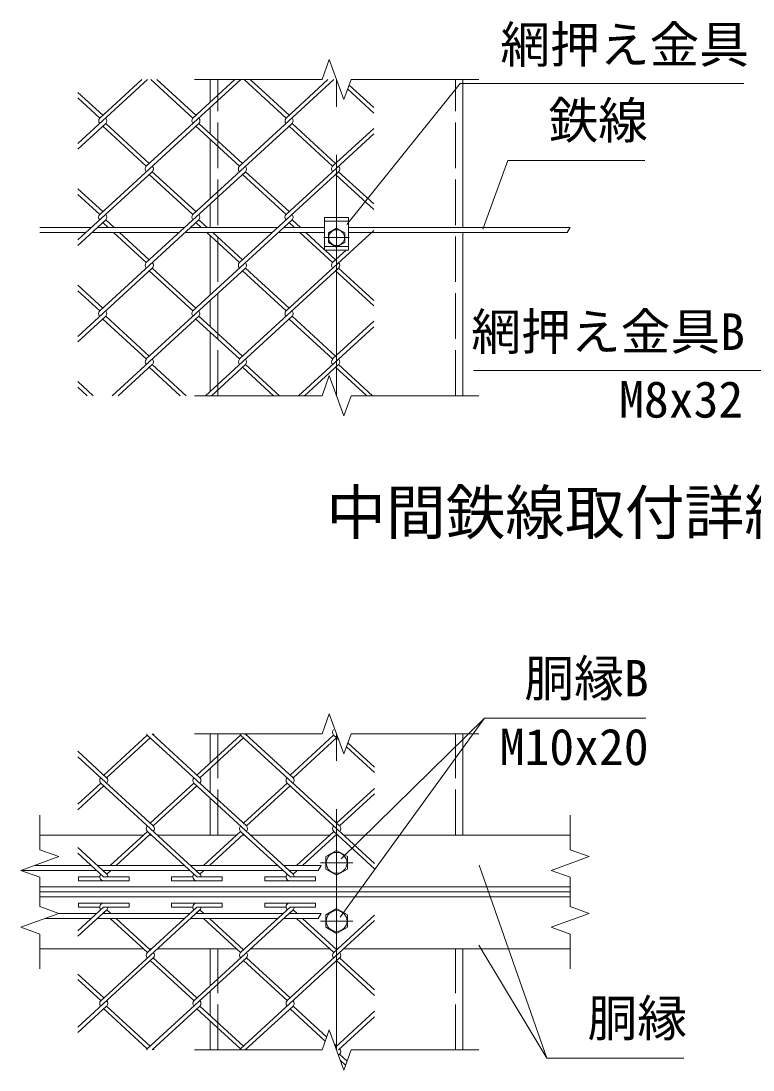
# Model space of a CAD drawing. Units: millimetres at full size; details may follow other scales. Extents: x -12600 to 12600, y -8910 to 8910.
# Drawn here: x 6907 to 9803, y 705 to 4854 of the extents above; entities that cross this region are included whole.
import ezdxf
from ezdxf.enums import TextEntityAlignment as Align

# ---------------------------------------------------------------- set-up
doc = ezdxf.new("R2010")
doc.units = ezdxf.units.MM
doc.header["$LTSCALE"] = 30
doc.linetypes.add('DASHED', pattern=[7.5, 6, -1.5])
doc.linetypes.add('USER1', pattern=[50.8, 31.75, -6.35, 6.35, -6.35])
for name, color, linetype, lineweight in [('0-0_D-STR-TXT', 7, 'Continuous', 13), ('0-1_D-STR-DIM', 7, 'Continuous', 13), ('0-2_D-BMK', 2, 'USER1', 13), ('0-3_D-STR3', 3, 'Continuous', 13), ('0-4_D-STR1', 1, 'Continuous', 18), ('0-A_D-STR2', 7, 'Continuous', 13), ('0-B_D-TTL-TXT', 7, 'Continuous', 13)]:
    doc.layers.add(name, color=color, linetype=linetype, lineweight=lineweight)
doc.styles.add('ＭＳ ゴシック', font='')
doc.styles.get('ＭＳ ゴシック').set_extended_font_data('MS Gothic')

msp = doc.modelspace()

# ---------------------------------------------------------------- linework, layer by layer
at = {"layer": '0-0_D-STR-TXT'}
for p, q in [((8741.19, 2096.89), (8169.94, 1308.73)), ((8987.24, 751.49), (8719, 1199.3))]:
    msp.add_line(p, q, dxfattribs=at)
for points in [[(9766.49, 4606.2), (8644.43, 4606.2), (8196.41, 4048.45)], [(9375.32, 4302.05), (8832.71, 4302.05), (8733.77, 4030.03)], [(8697.84, 3470.87), (9921.93, 3470.87), (10007.06, 3966.18)], [(9378.99, 2096.89), (8741.19, 2096.89), (8173.54, 1539.51)], [(9529.86, 751.49), (8987.24, 751.49), (8719.92, 1515.24)]]:
    msp.add_lwpolyline(points, dxfattribs=at)
at = {"layer": '0-1_D-STR-DIM'}
for p, q in [((8126.8, 4700.96), (8097.94, 4621.67)), ((8184.52, 4542.39), (8126.8, 4700.96)), ((7593.16, 4621.67), (8097.94, 4621.67)), ((8213.38, 4621.67), (8184.52, 4542.39)), ((8213.38, 4621.67), (8718.16, 4621.67)), ((9079.57, 4036.67), (9068.02, 4016.67)), ((8126.8, 3450.96), (8097.94, 3371.67)), ((8184.52, 3292.39), (8126.8, 3450.96)), ((7593.16, 3371.67), (8097.94, 3371.67)), ((8213.38, 3371.67), (8184.52, 3292.39)), ((8213.38, 3371.67), (8718.16, 3371.67)), ((8126.8, 2113.46), (8097.94, 2034.17)), ((8184.52, 1954.89), (8126.8, 2113.46)), ((7593.16, 2034.17), (8097.94, 2034.17)), ((8213.38, 2034.17), (8184.52, 1954.89)), ((8213.38, 2034.17), (8718.16, 2034.17)), ((6981.75, 1712.92), (6981.75, 1576.18)), ((9079.57, 1712.92), (9079.57, 1576.18)), ((7056.63, 1548.93), (6906.87, 1494.42)), ((6981.75, 1576.18), (7056.63, 1548.93)), ((9154.45, 1548.93), (9004.69, 1494.42)), ((9079.57, 1576.18), (9154.45, 1548.93)), ((6906.87, 1494.42), (6981.75, 1467.16)), ((8094.76, 1514.17), (8083.22, 1494.17)), ((9004.69, 1494.42), (9079.57, 1467.16)), ((6981.75, 1467.16), (6981.75, 1351.18)), ((9079.57, 1467.16), (9079.57, 1351.18)), ((6981.75, 1351.18), (7056.63, 1323.93)), ((9079.57, 1351.18), (9154.45, 1323.93)), ((7056.63, 1323.93), (6906.87, 1269.42)), ((8094.76, 1324.17), (8083.22, 1304.17)), ((9154.45, 1323.93), (9004.69, 1269.42)), ((6906.87, 1269.42), (6981.75, 1242.16)), ((9004.69, 1269.42), (9079.57, 1242.16)), ((6981.75, 1242.16), (6981.75, 1105.42)), ((9079.57, 1242.16), (9079.57, 1105.42)), ((8126.8, 863.46), (8097.94, 784.17)), ((8184.52, 704.89), (8126.8, 863.46)), ((7593.16, 784.17), (8097.94, 784.17)), ((8213.38, 784.17), (8184.52, 704.89)), ((8213.38, 784.17), (8718.16, 784.17))]:
    msp.add_line(p, q, dxfattribs=at)
at = {"layer": '0-2_D-BMK'}
for p, q in [((8155.66, 3371.67), (8155.66, 4621.67)), ((8105.66, 3996.67), (8205.66, 3996.67)), ((8155.66, 784.17), (8155.66, 2034.17)), ((8219.41, 1524.17), (8091.91, 1524.17)), ((8219.41, 1294.17), (8091.91, 1294.17))]:
    msp.add_line(p, q, dxfattribs=at)
at = {"layer": '0-3_D-STR3'}
for p, q in [((8203.16, 4076.67), (8108.16, 4076.67)), ((8108.16, 4076.67), (8108.16, 3946.67)), ((8203.16, 4076.67), (8203.16, 3946.67)), ((6981.75, 4036.67), (7185.35, 4036.67)), ((7209.03, 4036.67), (7553.99, 4036.67)), ((7577.67, 4036.67), (7922.63, 4036.67)), ((7946.31, 4036.67), (8108.16, 4036.67)), ((8123.16, 4015.44), (8155.66, 4034.2)), ((8155.66, 4034.2), (8188.16, 4015.44)), ((9079.57, 4036.67), (8203.16, 4036.67)), ((6981.75, 4016.67), (7163.52, 4016.67)), ((7187.21, 4016.67), (7532.16, 4016.67)), ((7555.84, 4016.67), (7900.8, 4016.67)), ((7924.48, 4016.67), (8108.16, 4016.67)), ((8123.16, 3977.91), (8123.16, 4015.44)), ((8188.16, 4015.44), (8188.16, 3977.91)), ((9068.02, 4016.67), (8203.16, 4016.67)), ((8203.16, 3946.67), (8108.16, 3946.67)), ((8155.66, 3959.15), (8123.16, 3977.91)), ((8188.16, 3977.91), (8155.66, 3959.15)), ((7206.85, 1494.17), (6907.54, 1494.17)), ((7185.02, 1514.17), (6961.14, 1514.17)), ((7553.66, 1514.17), (7208.7, 1514.17)), ((7575.49, 1494.17), (7230.53, 1494.17)), ((7922.3, 1514.17), (7577.34, 1514.17)), ((7944.12, 1494.17), (7599.17, 1494.17)), ((8094.76, 1514.17), (7945.98, 1514.17)), ((8083.22, 1494.17), (7967.81, 1494.17)), ((8155.66, 1475.1), (8113.16, 1499.64)), ((8198.16, 1499.64), (8155.66, 1475.1)), ((7185.02, 1304.17), (7002.36, 1304.17)), ((7206.85, 1324.17), (7055.96, 1324.17)), ((7553.66, 1304.17), (7208.7, 1304.17)), ((7575.49, 1324.17), (7230.53, 1324.17)), ((7922.3, 1304.17), (7577.34, 1304.17)), ((7944.12, 1324.17), (7599.17, 1324.17)), ((8083.22, 1304.17), (7945.98, 1304.17)), ((8094.76, 1324.17), (7967.81, 1324.17)), ((8155.66, 1245.1), (8113.16, 1269.64)), ((8198.16, 1269.64), (8155.66, 1245.1))]:
    msp.add_line(p, q, dxfattribs=at)
at = {"layer": '0-3_D-STR3', "linetype": 'DASHED'}
for p, q in [((8203.16, 4061.67), (8108.16, 4061.67)), ((8203.16, 3961.67), (8108.16, 3961.67))]:
    msp.add_line(p, q, dxfattribs=at)
at = {"layer": '0-3_D-STR3'}
for points in [[(8113.16, 1499.64), (8113.16, 1548.71), (8155.66, 1573.25)], [(8155.66, 1573.25), (8198.16, 1548.71), (8198.16, 1499.64)], [(8113.16, 1269.64), (8113.16, 1318.71), (8155.66, 1343.25)], [(8155.66, 1343.25), (8198.16, 1318.71), (8198.16, 1269.64)]]:
    msp.add_lwpolyline(points, dxfattribs=at)
for centre, radius in [((8155.66, 3996.67), 31.25), ((8155.66, 1524.17), 41.25), ((8155.66, 1294.17), 41.25)]:
    msp.add_circle(centre, radius, dxfattribs=at)
at = {"layer": '0-4_D-STR1'}
for p, q in [((7655.66, 4532.2), (7655.66, 4621.67)), ((8655.66, 4036.67), (8655.66, 4621.67)), ((7655.66, 4406.86), (7655.66, 4511.04)), ((7655.66, 4151.54), (7655.66, 4385.16)), ((7655.66, 4036.67), (7655.66, 4129.84)), ((7655.66, 3770.34), (7655.66, 4003.96)), ((8655.66, 3371.67), (8655.66, 4016.67)), ((7655.66, 3644.46), (7655.66, 3748.64)), ((7655.66, 3389.14), (7655.66, 3622.76)), ((7655.66, 1920.12), (7655.66, 2034.17)), ((8655.66, 1634.17), (8655.66, 2034.17)), ((7655.66, 1801.36), (7655.66, 1898.42)), ((7655.66, 1634.17), (7655.66, 1780.21)), ((6981.75, 1634.17), (7390.91, 1634.17)), ((7414.6, 1634.17), (7422.7, 1634.17)), ((7446.39, 1634.17), (7759.55, 1634.17)), ((7783.23, 1634.17), (7791.34, 1634.17)), ((7815.02, 1634.17), (8128.19, 1634.17)), ((8151.87, 1634.17), (8159.98, 1634.17)), ((8183.07, 1634.17), (9079.57, 1634.17)), ((6981.75, 1429.17), (9079.57, 1429.17)), ((6981.75, 1409.17), (9079.57, 1409.17)), ((6981.75, 1389.17), (9079.57, 1389.17)), ((6981.75, 1184.17), (7390.91, 1184.17)), ((7414.6, 1184.17), (7422.7, 1184.17)), ((7446.39, 1184.17), (7759.55, 1184.17)), ((7655.66, 1038.14), (7655.66, 1184.17)), ((7815.02, 1184.17), (8128.19, 1184.17)), ((8151.87, 1184.17), (8159.98, 1184.17)), ((8183.07, 1184.17), (9079.57, 1184.17)), ((8655.66, 784.17), (8655.66, 1184.17)), ((7655.66, 919.93), (7655.66, 1016.98)), ((7655.66, 784.17), (7655.66, 898.23))]:
    msp.add_line(p, q, dxfattribs=at)
at = {"layer": '0-4_D-STR1', "linetype": 'DASHED'}
for p, q in [((7685.66, 3371.67), (7685.66, 4621.67)), ((8625.66, 3371.67), (8625.66, 4621.67)), ((7685.66, 1634.17), (7685.66, 2034.17)), ((8625.66, 1634.17), (8625.66, 2034.17)), ((7685.66, 784.17), (7685.66, 1184.17)), ((8625.66, 784.17), (8625.66, 1184.17))]:
    msp.add_line(p, q, dxfattribs=at)
at = {"layer": '0-A_D-STR2'}
for p, q in [((7407.76, 4621.67), (7131.75, 4368.76)), ((7384.67, 4621.67), (7218.63, 4469.53)), ((7776.4, 4621.67), (7402.65, 4279.2)), ((7586.97, 4469.8), (7421.23, 4621.67)), ((7598.81, 4480.65), (7444.91, 4621.67)), ((7753.31, 4621.67), (7587.27, 4469.53)), ((8145.04, 4621.67), (7771.29, 4279.2)), ((7955.61, 4469.8), (7789.87, 4621.67)), ((7967.45, 4480.65), (7813.55, 4621.67)), ((8121.35, 4621.67), (7955.61, 4469.8)), ((7230.18, 4480.65), (7131.75, 4570.84)), ((8302.8, 4489.45), (8199.65, 4583.97)), ((8302.8, 4511.15), (8205.58, 4600.25)), ((7218.33, 4469.8), (7131.75, 4549.14)), ((7242.02, 4448.1), (7131.75, 4347.06)), ((7610.66, 4448.1), (7218.33, 4088.6)), ((7414.5, 4290.05), (7242.02, 4448.1)), ((7979.29, 4448.1), (7586.97, 4088.6)), ((7783.13, 4290.05), (7610.66, 4448.1)), ((8151.77, 4290.05), (7979.29, 4448.1)), ((7402.65, 4279.2), (7230.18, 4437.25)), ((7771.29, 4279.2), (7598.81, 4437.25)), ((8302.8, 4406.75), (7955.61, 4088.6)), ((8139.93, 4279.2), (7967.45, 4437.25)), ((8302.8, 4428.45), (8139.93, 4279.2)), ((7426.34, 4257.5), (7131.75, 3987.56)), ((7794.98, 4257.5), (7402.65, 3898)), ((7586.97, 4088.6), (7414.5, 4246.65)), ((7598.81, 4099.45), (7426.34, 4257.5)), ((8163.61, 4257.5), (7771.29, 3898)), ((7955.61, 4088.6), (7783.13, 4246.65)), ((7967.45, 4099.45), (7794.98, 4257.5)), ((8302.8, 4108.25), (8152.8, 4245.7)), ((8302.8, 4129.95), (8163.61, 4257.5)), ((7230.18, 4099.45), (7131.75, 4189.64)), ((7218.33, 4088.6), (7131.75, 4167.94)), ((7242.02, 4066.9), (7131.75, 3965.86)), ((7610.66, 4066.9), (7218.33, 3707.4)), ((7275, 4036.67), (7242.02, 4066.9)), ((7979.29, 4066.9), (7586.97, 3707.4)), ((7643.64, 4036.67), (7610.66, 4066.9)), ((8012.28, 4036.67), (7979.29, 4066.9)), ((7251.32, 4036.67), (7230.18, 4056.05)), ((7619.96, 4036.67), (7598.81, 4056.05)), ((8302.8, 4025.55), (7955.61, 3707.4)), ((7988.6, 4036.67), (7967.45, 4056.05)), ((7402.65, 3898), (7273.15, 4016.67)), ((7414.5, 3908.85), (7296.83, 4016.67)), ((7771.29, 3898), (7641.78, 4016.67)), ((7783.13, 3908.85), (7665.47, 4016.67)), ((8139.93, 3898), (8010.42, 4016.67)), ((8108.16, 3948.82), (8034.11, 4016.67)), ((8151.77, 3908.85), (8110.5, 3946.67)), ((8193.05, 3946.67), (8139.93, 3898)), ((7426.34, 3876.3), (7131.75, 3606.36)), ((7794.98, 3876.3), (7402.65, 3516.8)), ((7586.97, 3707.4), (7414.5, 3865.45)), ((7598.81, 3718.25), (7426.34, 3876.3)), ((8163.61, 3876.3), (7771.29, 3516.8)), ((7955.61, 3707.4), (7783.13, 3865.45)), ((7967.45, 3718.25), (7794.98, 3876.3)), ((8302.8, 3727.06), (8151.77, 3865.45)), ((8302.8, 3748.76), (8163.61, 3876.3)), ((7230.18, 3718.25), (7131.75, 3808.44)), ((7218.33, 3707.4), (7131.75, 3786.74)), ((7242.02, 3685.7), (7131.75, 3584.66)), ((7402.65, 3516.8), (7230.18, 3674.85)), ((7414.5, 3527.66), (7242.02, 3685.7)), ((7610.66, 3685.7), (7267.96, 3371.67)), ((7771.29, 3516.8), (7598.81, 3674.85)), ((7783.13, 3527.66), (7610.66, 3685.7)), ((7979.29, 3685.7), (7636.59, 3371.67)), ((8139.93, 3516.8), (7967.45, 3674.85)), ((8151.77, 3527.66), (7979.29, 3685.7)), ((8302.8, 3666.05), (8139.93, 3516.8)), ((8302.8, 3644.35), (8005.23, 3371.67)), ((7426.34, 3495.1), (7291.64, 3371.67)), ((7561.04, 3371.67), (7426.34, 3495.1)), ((7794.98, 3495.1), (7660.28, 3371.67)), ((7929.67, 3371.67), (7794.98, 3495.1)), ((8163.61, 3495.1), (8028.92, 3371.67)), ((8298.31, 3371.67), (8163.61, 3495.1)), ((7537.35, 3371.67), (7414.5, 3484.25)), ((7905.99, 3371.67), (7783.13, 3484.25)), ((8274.63, 3371.67), (8151.77, 3484.25)), ((7192.4, 3371.67), (7131.75, 3427.25)), ((7168.71, 3371.67), (7131.75, 3405.54)), ((7614.54, 1860.74), (7425.27, 2034.17)), ((7983.18, 1860.74), (7793.91, 2034.17)), ((7406.54, 2029.64), (7234.06, 1871.59)), ((7418.38, 2018.79), (7245.9, 1860.74)), ((7798.86, 1670.14), (7406.54, 2029.64)), ((7775.18, 2029.64), (7602.7, 1871.59)), ((7787.02, 2018.79), (7614.54, 1860.74)), ((8167.47, 1670.17), (7775.18, 2029.64)), ((8143.82, 2029.64), (7971.34, 1871.59)), ((8155.66, 2018.79), (7983.18, 1860.74)), ((8164.06, 2011.09), (8143.82, 2029.64)), ((8305.66, 1903.04), (8200.66, 1999.25)), ((7245.9, 1860.74), (7131.75, 1965.34)), ((8305.66, 1881.34), (8194.74, 1982.98)), ((7430.22, 1670.14), (7131.75, 1943.64)), ((7222.22, 1839.04), (7131.75, 1756.14)), ((7234.06, 1828.19), (7131.75, 1734.44)), ((7614.81, 1479.84), (7222.52, 1839.31)), ((7590.86, 1839.04), (7418.38, 1680.99)), ((7602.7, 1828.19), (7430.22, 1670.14)), ((7983.45, 1479.84), (7591.16, 1839.31)), ((7959.5, 1839.04), (7787.02, 1680.99)), ((7971.34, 1828.19), (7798.86, 1670.14)), ((8305.66, 1521.84), (7959.5, 1839.04)), ((8305.66, 1818.44), (8155.66, 1680.99)), ((8305.66, 1796.74), (8167.5, 1670.14)), ((7406.81, 1648.74), (7259.96, 1514.17)), ((7418.65, 1637.89), (7283.64, 1514.17)), ((7602.97, 1468.99), (7406.84, 1648.71)), ((7775.45, 1648.74), (7628.59, 1514.17)), ((7787.29, 1637.89), (7652.28, 1514.17)), ((7971.61, 1468.99), (7775.45, 1648.74)), ((8144.08, 1648.74), (7997.23, 1514.17)), ((8155.93, 1637.89), (8020.92, 1514.17)), ((8305.66, 1500.68), (8144.08, 1648.74)), ((7246.17, 1479.84), (7131.75, 1584.69)), ((7234.03, 1469.26), (7131.75, 1562.99)), ((7238.13, 1494.17), (7234.33, 1490.69)), ((7261.81, 1494.17), (7246.17, 1479.84)), ((7606.77, 1494.17), (7602.97, 1490.69)), ((7630.45, 1494.17), (7614.81, 1479.84)), ((7975.41, 1494.17), (7971.61, 1490.69)), ((7999.09, 1494.17), (7983.45, 1479.84)), ((7134.63, 1469.26), (7218.56, 1469.26)), ((7134.63, 1469.26), (7134.63, 1453.26)), ((7134.63, 1453.26), (7334.63, 1453.26)), ((7502.97, 1468.99), (7586.91, 1468.99)), ((7502.97, 1468.99), (7502.97, 1452.99)), ((7502.97, 1452.99), (7702.97, 1452.99)), ((7602.97, 1468.99), (7702.97, 1468.99)), ((7702.97, 1468.99), (7702.97, 1452.99)), ((7871.61, 1468.99), (7955.55, 1468.99)), ((7871.61, 1468.99), (7871.61, 1452.99)), ((7871.61, 1452.99), (8071.61, 1452.99)), ((7234.03, 1349.09), (7131.75, 1255.36)), ((7246.17, 1338.51), (7131.75, 1233.66)), ((7134.63, 1365.09), (7334.63, 1365.09)), ((7134.63, 1349.09), (7134.63, 1365.09)), ((7134.63, 1349.09), (7218.56, 1349.09)), ((7614.81, 1338.51), (7222.52, 979.04)), ((7238.13, 1324.17), (7234.33, 1327.66)), ((7261.81, 1324.17), (7246.17, 1338.51)), ((7602.97, 1349.36), (7406.84, 1169.64)), ((7502.97, 1365.36), (7702.97, 1365.36)), ((7502.97, 1349.36), (7502.97, 1365.36)), ((7502.97, 1349.36), (7586.91, 1349.36)), ((7983.45, 1338.51), (7591.16, 979.04)), ((7602.97, 1349.36), (7702.97, 1349.36)), ((7606.77, 1324.17), (7602.97, 1327.66)), ((7630.45, 1324.17), (7614.81, 1338.51)), ((7702.97, 1349.36), (7702.97, 1365.36)), ((7971.61, 1349.36), (7775.45, 1169.61)), ((7871.61, 1365.36), (8071.61, 1365.36)), ((7871.61, 1349.36), (7871.61, 1365.36)), ((7871.61, 1349.36), (7955.55, 1349.36)), ((7975.41, 1324.17), (7971.61, 1327.66)), ((7999.09, 1324.17), (7983.45, 1338.51)), ((7406.81, 1169.61), (7259.96, 1304.17)), ((7418.65, 1180.46), (7283.64, 1304.17)), ((7775.45, 1169.61), (7628.59, 1304.17)), ((7787.29, 1180.46), (7652.28, 1304.17)), ((8305.66, 1296.51), (7959.5, 979.31)), ((8144.08, 1169.61), (7997.23, 1304.17)), ((8155.93, 1180.46), (8020.92, 1304.17)), ((8305.66, 1317.67), (8144.08, 1169.61)), ((7430.22, 1148.21), (7131.75, 874.71)), ((7798.86, 1148.21), (7406.54, 788.71)), ((7590.86, 979.31), (7418.38, 1137.36)), ((7602.7, 990.16), (7430.22, 1148.21)), ((8167.47, 1148.18), (7775.18, 788.71)), ((7959.5, 979.31), (7787.02, 1137.36)), ((7971.34, 990.16), (7798.86, 1148.21)), ((8305.66, 999.91), (8155.66, 1137.36)), ((8305.66, 1021.61), (8167.5, 1148.21)), ((7234.06, 990.16), (7131.75, 1083.91)), ((7222.22, 979.31), (7131.75, 1062.21)), ((7245.9, 957.61), (7131.75, 853)), ((7418.38, 799.56), (7245.9, 957.61)), ((7614.54, 957.61), (7425.27, 784.17)), ((7787.02, 799.56), (7614.54, 957.61)), ((7983.18, 957.61), (7793.91, 784.17)), ((8116.58, 835.37), (7983.18, 957.61)), ((7406.54, 788.71), (7234.06, 946.76)), ((7775.18, 788.71), (7602.7, 946.76)), ((8110.65, 819.1), (7971.34, 946.76)), ((8305.66, 937.01), (8151.46, 795.71)), ((8305.66, 915.31), (8162.55, 784.17)), ((8155.66, 799.56), (8147.26, 807.26)), ((8167.5, 767.01), (8163.31, 763.16)), ((8197.22, 739.78), (8167.5, 767.01)), ((8191.29, 723.5), (8170.96, 742.14))]:
    msp.add_line(p, q, dxfattribs=at)
for points in [[(7234.03, 1469.26), (7334.63, 1469.26), (7334.63, 1453.26)], [(7971.61, 1468.99), (8071.61, 1468.99), (8071.61, 1452.99)], [(7234.03, 1349.09), (7334.63, 1349.09), (7334.63, 1365.09)], [(7971.61, 1349.36), (8071.61, 1349.36), (8071.61, 1365.36)]]:
    msp.add_lwpolyline(points, dxfattribs=at)
for centre, start, end in [((7230.44, 4458.65), 137.5, 222.5), ((7230.44, 4458.65), 317.5, 42.5), ((7599.08, 4458.65), 137.5, 222.5), ((7599.08, 4458.65), 317.5, 42.5), ((7967.72, 4458.65), 137.5, 222.5), ((7967.72, 4458.65), 317.5, 42.5), ((7414.5, 4268.35), 137.5, 222.5), ((7414.5, 4268.35), 317.5, 42.5), ((7783.13, 4268.35), 137.5, 222.5), ((7783.13, 4268.35), 317.5, 42.5), ((8151.77, 4268.35), 137.5, 222.5), ((8151.77, 4268.35), 317.5, 42.5), ((7230.15, 4077.72), 137.5, 222.5), ((7230.15, 4077.72), 317.5, 42.5), ((7598.79, 4077.72), 137.5, 222.5), ((7598.79, 4077.72), 317.5, 42.5), ((7967.42, 4077.72), 137.5, 222.5), ((7967.42, 4077.72), 317.5, 42.5), ((7414.5, 3887.15), 137.5, 222.5), ((7414.5, 3887.15), 317.5, 42.5), ((7783.13, 3887.15), 137.5, 222.5), ((7783.13, 3887.15), 317.5, 42.5), ((8151.77, 3887.15), 137.5, 222.5), ((8151.77, 3887.15), 317.5, 42.5), ((7230.15, 3696.53), 137.5, 222.5), ((7230.15, 3696.53), 317.5, 42.5), ((7598.79, 3696.53), 137.5, 222.5), ((7598.79, 3696.53), 317.5, 42.5), ((7967.75, 3696.28), 137.5, 222.5), ((7967.75, 3696.28), 317.5, 42.5), ((7414.79, 3505.68), 137.5, 222.5), ((7414.79, 3505.68), 317.5, 42.5), ((7783.43, 3505.68), 137.5, 222.5), ((7783.43, 3505.68), 317.5, 42.5), ((8152.07, 3505.68), 137.5, 222.5), ((8152.07, 3505.68), 317.5, 42.5), ((7418.38, 2040.49), 203.15541, 222.5), ((7418.38, 2040.49), 317.5, 336.84459), ((7787.02, 2040.49), 203.15541, 222.5), ((7787.02, 2040.49), 317.5, 336.84459), ((8155.66, 2040.49), 137.5, 222.5), ((7234.33, 1850.19), 137.5, 222.5), ((7234.33, 1850.19), 317.5, 42.5), ((7602.97, 1850.19), 137.5, 222.5), ((7602.97, 1850.19), 317.5, 42.5), ((7971.61, 1850.19), 137.5, 222.5), ((7971.61, 1850.19), 317.5, 42.5), ((7418.65, 1659.59), 137.5, 222.5), ((7418.65, 1659.59), 317.5, 42.5), ((7787.29, 1659.59), 137.5, 222.5), ((7787.29, 1659.59), 317.5, 42.5), ((8155.93, 1659.59), 137.5, 222.5), ((8155.93, 1659.59), 317.5, 42.5), ((7234.63, 1469.26), 138.92709, 265), ((7234.33, 1468.99), 0.96776, 42.5), ((7602.97, 1468.99), 137.5, 265), ((7602.97, 1468.99), 0, 42.5), ((7971.61, 1468.99), 137.5, 265), ((7971.61, 1468.99), 0, 42.5), ((7234.63, 1349.09), 95, 221.07291), ((7234.33, 1349.36), 317.5, 359.03224), ((7602.97, 1349.36), 95, 222.5), ((7602.97, 1349.36), 317.5, 0), ((7971.61, 1349.36), 95, 222.5), ((7971.61, 1349.36), 317.5, 0), ((7418.65, 1158.76), 137.5, 222.5), ((7418.65, 1158.76), 317.5, 42.5), ((7787.29, 1158.76), 137.5, 222.5), ((7787.29, 1158.76), 317.5, 42.5), ((8155.93, 1158.76), 137.5, 222.5), ((8155.93, 1158.76), 317.5, 42.5), ((7234.33, 968.16), 137.5, 222.5), ((7234.33, 968.16), 317.5, 42.5), ((7602.97, 968.16), 137.5, 222.5), ((7602.97, 968.16), 317.5, 42.5), ((7971.61, 968.16), 137.5, 222.5), ((7971.61, 968.16), 317.5, 42.5), ((7418.38, 777.86), 137.5, 156.84459), ((7418.38, 777.86), 23.15541, 42.5), ((7787.02, 777.86), 137.5, 156.84459), ((7787.02, 777.86), 23.15541, 42.5), ((8155.66, 777.86), 317.5, 42.5)]:
    msp.add_arc(centre, 16.06, start, end, dxfattribs=at)

# ---------------------------------------------------------------- texts
at = {"layer": '0-0_D-STR-TXT', "style": 'ＭＳ ゴシック'}
for s, p in [('網押え金具', (8803.29, 4644.72)), ('鉄線', (8993.85, 4345.13)), ('網押え金具B', (8688.71, 3509.38)), ('M8x32', (9273.48, 3241.65)), ('胴縁B', (8898.53, 2138.84)), ('M10x20', (8801.06, 1867.67)), ('胴縁', (9148.39, 794.57))]:
    msp.add_text(s, height=144.3, dxfattribs=at).set_placement(p, align=Align.BOTTOM_LEFT)
at = {"layer": '0-B_D-TTL-TXT', "style": 'ＭＳ ゴシック'}
msp.add_text('中間鉄線取付詳細', height=173.1, dxfattribs=at).set_placement((8114.95, 2771.54), align=Align.BOTTOM_LEFT)

doc.saveas('drawing.dxf')
